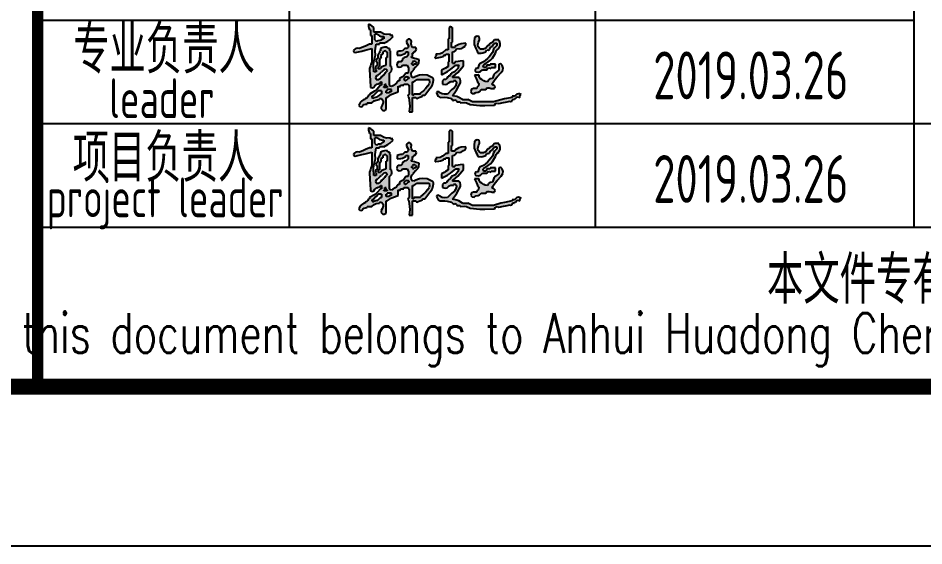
# Model space of a CAD drawing. Extents: x 5191187 to 5306989, y -468291 to -238224.
# Drawn here: x 5258823 to 5264507, y -468291 to -464979 of the extents above; entities that cross this region are included whole.
import ezdxf
from ezdxf.enums import TextEntityAlignment as Align

# ---------------------------------------------------------------- set-up
doc = ezdxf.new("R2010")
doc.units = 0
doc.header["$LTSCALE"] = 1000
doc.header["$MEASUREMENT"] = 0
doc.layers.get('0').update_dxf_attribs({"linetype": 'CONTINUOUS'})
doc.layers.add('PUB_TITLE', color=4, linetype='CONTINUOUS')
doc.styles.add('AHD', font='sceie.shx', dxfattribs={"width": 0.7, "bigfont": 'sceic.shx'})
doc.styles.add('ECEC_TQ', font='txt_l.shx', dxfattribs={"bigfont": 'hztxt_l.shx'})
doc.styles.add('sceie', font='sceie.shx', dxfattribs={"bigfont": 'sceic.shx'})

# ---------------------------------------------------------------- blocks, each defined once
blk = doc.blocks.new('韩超')
h = blk.add_hatch(color=256)
h.dxf.hatch_style = 1
h.paths.add_polyline_path([(0.787849, 0.514197), (0.777955, 0.527898), (0.77346, 0.562754), (0.78123, 0.586063), (0.805739, 0.61125), (0.805739, 0.625142), (0.819631, 0.625142), (0.818004, 0.635027), (0.823773, 0.643681), (0.833523, 0.64598), (0.860867, 0.674873), (0.870953, 0.696725), (0.875199, 0.736279), (0.836353, 0.74757), (0.816903, 0.753127), (0.777955, 0.764063), (0.777955, 0.777955), (0.791847, 0.777955), (0.791847, 0.819631), (0.801775, 0.820971), (0.80763, 0.824875), (0.812685, 0.833523), (0.832189, 0.847055), (0.839321, 0.866071), (0.833523, 0.889091), (0.791847, 0.889091), (0.776856, 0.916298), (0.7735, 0.934755), (0.777955, 0.965498), (0.770329, 0.984025), (0.756314, 0.993368), (0.736279, 0.993282), (0.716867, 0.977277), (0.713907, 0.950644), (0.729333, 0.930768), (0.740061, 0.911103), (0.737625, 0.891618), (0.722387, 0.875199), (0.694603, 0.875199), (0.683489, 0.864086), (0.677932, 0.858529), (0.666819, 0.847415), (0.638572, 0.845181), (0.624291, 0.842325), (0.597358, 0.833523), (0.597358, 0.791847), (0.643081, 0.794876), (0.666726, 0.800787), (0.708495, 0.819631), (0.708495, 0.833523), (0.736279, 0.833523), (0.736279, 0.791847), (0.718733, 0.774249), (0.705317, 0.767541), (0.680711, 0.764063), (0.680711, 0.750171), (0.666819, 0.750171), (0.658732, 0.72359), (0.639033, 0.708815), (0.61125, 0.708495), (0.596777, 0.690733), (0.592946, 0.675409), (0.597358, 0.652926), (0.623512, 0.642026), (0.64687, 0.646697), (0.666819, 0.666819), (0.722387, 0.666819), (0.738834, 0.631134), (0.742077, 0.608437), (0.736279, 0.569574), (0.708495, 0.569574), (0.682162, 0.535076), (0.663824, 0.519794), (0.625142, 0.500114), (0.625142, 0.47233), (0.61125, 0.47233), (0.589715, 0.441777), (0.574435, 0.428025), (0.54179, 0.409816), (0.527664, 0.400538), (0.510468, 0.403404), (0.500114, 0.416762), (0.500114, 0.569574), (0.524623, 0.594762), (0.532393, 0.618071), (0.527898, 0.652926), (0.514006, 0.652926), (0.514006, 0.847415), (0.500114, 0.847415), (0.500114, 0.875199), (0.486416, 0.877514), (0.478388, 0.883536), (0.47233, 0.896037), (0.438162, 0.892345), (0.420863, 0.888021), (0.388977, 0.875199), (0.388977, 0.847415), (0.375085, 0.847415), (0.379444, 0.836821), (0.376971, 0.826928), (0.368139, 0.819631), (0.356965, 0.793593), (0.353947, 0.778504), (0.354247, 0.750171), (0.337644, 0.741703), (0.330222, 0.726858), (0.333409, 0.708495), (0.347301, 0.708495), (0.347301, 0.666819), (0.332737, 0.655189), (0.327028, 0.643772), (0.326463, 0.625142), (0.32344, 0.619715), (0.327253, 0.612088), (0.333409, 0.61125), (0.333409, 0.583466), (0.305625, 0.583466), (0.302565, 0.667178), (0.306887, 0.710398), (0.326463, 0.791847), (0.3234, 0.8474), (0.32482, 0.875797), (0.333409, 0.930768), (0.375085, 0.930768), (0.375085, 0.94466), (0.430654, 0.94466), (0.482374, 0.970498), (0.50707, 0.987931), (0.548736, 1.028012), (0.542559, 1.028676), (0.538615, 1.036564), (0.54179, 1.041904), (0.514006, 1.041904), (0.514006, 1.055796), (0.462884, 1.052445), (0.433869, 1.058893), (0.388977, 1.08358), (0.305625, 1.08358), (0.305625, 1.139148), (0.281985, 1.161307), (0.266841, 1.170393), (0.236165, 1.180825), (0.238399, 1.152578), (0.241255, 1.138297), (0.250057, 1.111364), (0.263949, 1.111364), (0.263949, 1.041904), (0.277841, 1.041904), (0.277841, 0.930768), (0.250057, 0.930768), (0.200194, 0.90821), (0.175186, 0.897095), (0.125028, 0.875199), (0.097454, 0.881715), (0.078516, 0.877928), (0.055568, 0.861307), (0.050109, 0.847376), (0.0559, 0.8329), (0.06946, 0.826577), (0.152955, 0.845407), (0.194635, 0.855133), (0.277841, 0.875199), (0.277841, 0.708495), (0.266727, 0.675154), (0.261171, 0.658483), (0.250057, 0.625142), (0.255939, 0.530696), (0.258718, 0.483462), (0.263949, 0.388977), (0.286969, 0.38318), (0.305985, 0.390311), (0.319517, 0.409816), (0.344599, 0.428141), (0.359268, 0.435475), (0.388977, 0.444546), (0.388977, 0.458438), (0.40287, 0.458438), (0.40287, 0.416762), (0.388977, 0.416762), (0.340729, 0.364454), (0.31168, 0.341215), (0.250057, 0.305625), (0.250057, 0.291733), (0.236165, 0.291733), (0.231424, 0.268639), (0.217583, 0.254798), (0.194489, 0.250057), (0.194489, 0.236165), (0.180597, 0.236165), (0.148793, 0.216524), (0.134276, 0.200394), (0.118082, 0.166705), (0.127514, 0.14947), (0.152825, 0.145854), (0.166705, 0.159759), (0.185336, 0.17447), (0.198563, 0.17943), (0.222273, 0.180597), (0.222273, 0.194489), (0.277841, 0.194489), (0.311245, 0.220472), (0.333233, 0.229896), (0.375085, 0.236165), (0.375085, 0.250057), (0.40287, 0.250057), (0.420685, 0.221738), (0.422698, 0.197582), (0.409816, 0.166705), (0.396068, 0.142401), (0.398473, 0.118345), (0.416762, 0.097244), (0.43433, 0.097627), (0.444154, 0.100901), (0.458438, 0.111136), (0.458438, 0.263949), (0.47233, 0.263949), (0.524193, 0.298154), (0.552768, 0.312442), (0.61125, 0.333409), (0.61125, 0.40287), (0.621931, 0.39652), (0.637706, 0.404407), (0.639034, 0.416762), (0.680711, 0.416762), (0.680711, 0.430654), (0.736279, 0.430654), (0.736279, 0.416762), (0.750171, 0.416762), (0.750171, 0.305625), (0.735269, 0.297653), (0.731714, 0.276323), (0.743225, 0.263949), (0.754517, 0.192544), (0.755945, 0.155413), (0.750171, 0.083352), (0.791847, 0.083352), (0.791847, 0.263949), (0.833523, 0.263949), (0.837499, 0.253205), (0.852744, 0.249394), (0.861307, 0.257003), (0.883535, 0.265338), (0.894648, 0.269506), (0.916876, 0.277841), (0.916876, 0.291733), (0.94466, 0.291733), (0.969894, 0.324902), (0.982398, 0.341574), (1.007174, 0.375085), (1.032146, 0.402761), (1.041693, 0.421855), (1.04885, 0.458438), (1.055218, 0.477023), (1.053221, 0.491001), (1.041904, 0.50706), (0.972444, 0.54179), (0.910919, 0.546316), (0.877697, 0.541786), (0.819631, 0.520952), (0.805828, 0.5112)])
h.paths.add_polyline_path([(0.791847, 0.458438), (0.805739, 0.458438), (0.82241, 0.469551), (0.847415, 0.486222), (1.000228, 0.486222), (1.003038, 0.45197), (0.997988, 0.431769), (0.97939, 0.40287), (0.948039, 0.36501), (0.929334, 0.347744), (0.889091, 0.319517), (0.889091, 0.305625), (0.805739, 0.305625), (0.805739, 0.291733), (0.791847, 0.291733)], flags=16)
h.paths.add_polyline_path([(0.750171, 0.500114), (0.736279, 0.500114), (0.725165, 0.489), (0.719608, 0.483443), (0.708495, 0.47233), (0.694603, 0.47233), (0.694603, 0.486222), (0.688447, 0.48706), (0.684633, 0.494686), (0.687657, 0.500114), (0.701182, 0.516386), (0.715167, 0.52238), (0.736279, 0.520952), (0.736943, 0.514775), (0.744831, 0.510831), (0.750171, 0.514006)], flags=16)
h.paths.add_polyline_path([(0.791847, 0.666819), (0.793521, 0.674497), (0.785633, 0.682384), (0.777955, 0.680711), (0.777955, 0.694603), (0.791847, 0.694603), (0.792194, 0.70849), (0.806202, 0.718996), (0.819631, 0.715441), (0.833192, 0.709118), (0.838982, 0.694641), (0.833523, 0.680711), (0.805739, 0.680711), (0.805739, 0.666819)], flags=16)
h.paths.add_polyline_path([(0.527898, 0.361193), (0.527898, 0.333409), (0.517217, 0.339759), (0.501443, 0.331871), (0.500114, 0.319517), (0.458438, 0.319517), (0.458438, 0.347301), (0.466116, 0.345628), (0.474003, 0.353515), (0.47233, 0.361193)], flags=16)
h.paths.add_polyline_path([(0.47233, 0.40287), (0.47233, 0.388977), (0.430654, 0.388977), (0.42898, 0.396656), (0.436867, 0.404543), (0.444546, 0.40287), (0.444546, 0.430654), (0.458438, 0.430654), (0.452088, 0.419973), (0.459976, 0.404198)], flags=16)
h.paths.add_polyline_path([(0.47233, 0.604304), (0.464836, 0.588169), (0.458643, 0.580427), (0.444546, 0.569574), (0.444546, 0.555682), (0.430654, 0.555682), (0.432327, 0.548004), (0.42444, 0.540117), (0.416762, 0.54179), (0.416762, 0.527898), (0.40287, 0.527898), (0.39467, 0.507807), (0.386422, 0.49791), (0.368139, 0.486222), (0.333409, 0.486222), (0.327612, 0.509242), (0.334743, 0.528258), (0.354247, 0.54179), (0.384775, 0.569612), (0.400056, 0.583504), (0.430654, 0.61125), (0.446814, 0.616197), (0.458647, 0.614224)], flags=16)
h.paths.add_polyline_path([(0.458438, 0.666819), (0.426908, 0.659351), (0.410404, 0.649448), (0.388977, 0.625142), (0.361193, 0.625142), (0.354844, 0.635823), (0.362731, 0.651598), (0.375085, 0.652926), (0.375085, 0.722387), (0.390598, 0.753922), (0.396359, 0.771203), (0.40287, 0.805739), (0.416762, 0.805739), (0.416762, 0.833523), (0.430654, 0.833523), (0.434629, 0.844267), (0.449874, 0.848078), (0.458438, 0.840469), (0.459102, 0.834292), (0.466989, 0.830348), (0.47233, 0.833523), (0.47233, 0.764063), (0.458438, 0.764063)], flags=16)
h.paths.add_polyline_path([(0.40287, 0.347301), (0.40287, 0.305625), (0.388977, 0.305625), (0.360889, 0.27915), (0.342496, 0.268422), (0.305625, 0.257003), (0.294367, 0.254885), (0.286778, 0.256782), (0.277841, 0.263949), (0.277841, 0.277841), (0.291733, 0.277841), (0.319459, 0.305683), (0.333352, 0.319575), (0.361193, 0.347301)], flags=16)
h.paths.add_polyline_path([(0.430654, 1.000228), (0.416762, 1.000228), (0.39813, 0.985517), (0.384903, 0.980557), (0.361193, 0.97939), (0.347067, 0.970112), (0.329871, 0.972978), (0.319517, 0.986336), (0.319517, 1.055796), (0.347301, 1.055796), (0.376072, 1.035613), (0.395527, 1.029128), (0.430654, 1.028012)], flags=16)
h = blk.add_hatch(color=256)
h.dxf.hatch_style = 1
h.paths.add_polyline_path([(1.542018, 0.208381), (1.519791, 0.219494), (1.508677, 0.225051), (1.48645, 0.236165), (1.416989, 0.236165), (1.371255, 0.264232), (1.344642, 0.274582), (1.291961, 0.284787), (1.328443, 0.335457), (1.345237, 0.362046), (1.375313, 0.416762), (1.391241, 0.446575), (1.394603, 0.466747), (1.389205, 0.500114), (1.375313, 0.500114), (1.375313, 0.514006), (1.291961, 0.514006), (1.291961, 0.527898), (1.305853, 0.527898), (1.359796, 0.576664), (1.385101, 0.603375), (1.430881, 0.659873), (1.430881, 0.722387), (1.386427, 0.71683), (1.3642, 0.714052), (1.319745, 0.708495), (1.319745, 0.694603), (1.291961, 0.694603), (1.291961, 0.833523), (1.31926, 0.838693), (1.334923, 0.85044), (1.347529, 0.875199), (1.381781, 0.872389), (1.401982, 0.877439), (1.430881, 0.896037), (1.450883, 0.906123), (1.460131, 0.922307), (1.458666, 0.94466), (1.401114, 0.937345), (1.371819, 0.928557), (1.319745, 0.902983), (1.319745, 0.889091), (1.278069, 0.889091), (1.278069, 0.958552), (1.291961, 0.958552), (1.291961, 1.139148), (1.285806, 1.138304), (1.281086, 1.140664), (1.278069, 1.146094), (1.267308, 1.150023), (1.257931, 1.147679), (1.250285, 1.139148), (1.250285, 1.000228), (1.236393, 1.000228), (1.236393, 0.861307), (1.208609, 0.861307), (1.168183, 0.824416), (1.138053, 0.811024), (1.08358, 0.805739), (1.087939, 0.795145), (1.085465, 0.785252), (1.076634, 0.777955), (1.071121, 0.771113), (1.075065, 0.759282), (1.08358, 0.757117), (1.122533, 0.76519), (1.141984, 0.769358), (1.180825, 0.777955), (1.180825, 0.791847), (1.208609, 0.791847), (1.208609, 0.805739), (1.250285, 0.805739), (1.250285, 0.708495), (1.236393, 0.708495), (1.236393, 0.652926), (1.203973, 0.631977), (1.187234, 0.622213), (1.15304, 0.604304), (1.15304, 0.548736), (1.229739, 0.588318), (1.266619, 0.612432), (1.333637, 0.666819), (1.375313, 0.666819), (1.366995, 0.654381), (1.363975, 0.646831), (1.361421, 0.632088), (1.335054, 0.599814), (1.316435, 0.58585), (1.278069, 0.569574), (1.278069, 0.555682), (1.264177, 0.555682), (1.26415, 0.539965), (1.25211, 0.527924), (1.236393, 0.527898), (1.236393, 0.514006), (1.222501, 0.514006), (1.219217, 0.502022), (1.216226, 0.496039), (1.208609, 0.486222), (1.191149, 0.488205), (1.17971, 0.484393), (1.166932, 0.47233), (1.166932, 0.430654), (1.200708, 0.424307), (1.223469, 0.429997), (1.250285, 0.451492), (1.27048, 0.461183), (1.283894, 0.46286), (1.305853, 0.458438), (1.305853, 0.47233), (1.333637, 0.47233), (1.333637, 0.458438), (1.339793, 0.4576), (1.343606, 0.449973), (1.340583, 0.444546), (1.32937, 0.406076), (1.316213, 0.38634), (1.285015, 0.361193), (1.229447, 0.305625), (1.187056, 0.302553), (1.163204, 0.307323), (1.125256, 0.326463), (1.114566, 0.33576), (1.096818, 0.332211), (1.090526, 0.319517), (1.102438, 0.292491), (1.113943, 0.279343), (1.139148, 0.263949), (1.194983, 0.265062), (1.223561, 0.262204), (1.278069, 0.250057), (1.289183, 0.238943), (1.294739, 0.233386), (1.305853, 0.222273), (1.320568, 0.231877), (1.341519, 0.224893), (1.347529, 0.208381), (1.389205, 0.208381), (1.389205, 0.194489), (1.439628, 0.1998), (1.468259, 0.195028), (1.514234, 0.173651), (1.635959, 0.161998), (1.69773, 0.160594), (1.819859, 0.166705), (1.833779, 0.185933), (1.852296, 0.192877), (1.875427, 0.187543), (1.930995, 0.198656), (1.958779, 0.204213), (2.014348, 0.215327), (2.025534, 0.209917), (2.039748, 0.217024), (2.042132, 0.229219), (2.049428, 0.23805), (2.059322, 0.240524), (2.069916, 0.236165), (2.069916, 0.250057), (2.083808, 0.250057), (2.098401, 0.26772), (2.118188, 0.272666), (2.139376, 0.263949), (2.133917, 0.27788), (2.139708, 0.292356), (2.153268, 0.298679), (2.133073, 0.308371), (2.119659, 0.310047), (2.0977, 0.305625), (2.086586, 0.294512), (2.08103, 0.288955), (2.069916, 0.277841), (2.042132, 0.277841), (2.042132, 0.263949), (1.946785, 0.245868), (1.899372, 0.234712), (1.805967, 0.208381)])
h = blk.add_hatch(color=256)
h.dxf.hatch_style = 1
h.paths.add_polyline_path([(1.611478, 0.625142), (1.597547, 0.630601), (1.583071, 0.624811), (1.576748, 0.61125), (1.572819, 0.60049), (1.575163, 0.591112), (1.583694, 0.583466), (1.61855, 0.578971), (1.641859, 0.586741), (1.667046, 0.61125), (1.680938, 0.61125), (1.722615, 0.61125), (1.737208, 0.628913), (1.756995, 0.63386), (1.778183, 0.625142), (1.778183, 0.639034), (1.833751, 0.639034), (1.833751, 0.655705), (1.833751, 0.66404), (1.833751, 0.680711), (1.805967, 0.680711), (1.792075, 0.680711), (1.764291, 0.680711), (1.764291, 0.666819), (1.722615, 0.666819), (1.717058, 0.655705), (1.714279, 0.650148), (1.708723, 0.639034), (1.69483, 0.639034), (1.680938, 0.639034), (1.678868, 0.661339), (1.688455, 0.678116), (1.708723, 0.687657), (1.768692, 0.728785), (1.795922, 0.757527), (1.833751, 0.819631), (1.839429, 0.846829), (1.850907, 0.862133), (1.875427, 0.875199), (1.888443, 0.91196), (1.890032, 0.934206), (1.882373, 0.972444), (1.876196, 0.973108), (1.872252, 0.980995), (1.875427, 0.986336), (1.861535, 0.986336), (1.819859, 0.986336), (1.796859, 0.959188), (1.781933, 0.947248), (1.750399, 0.930768), (1.750399, 0.916876), (1.736507, 0.916876), (1.71031, 0.882162), (1.682751, 0.868382), (1.639262, 0.868253), (1.61591, 0.897042), (1.610049, 0.922442), (1.618424, 0.958552), (1.629264, 0.984285), (1.6309, 1.000642), (1.62537, 1.028012), (1.602888, 1.032424), (1.587563, 1.028593), (1.569802, 1.01412), (1.562035, 0.958817), (1.56513, 0.927869), (1.583694, 0.875199), (1.595758, 0.853473), (1.601336, 0.842318), (1.611478, 0.819631), (1.650742, 0.818134), (1.671448, 0.821092), (1.708723, 0.833523), (1.714279, 0.844637), (1.717058, 0.850194), (1.722615, 0.861307), (1.740978, 0.85812), (1.755823, 0.865542), (1.764291, 0.882145), (1.764955, 0.888322), (1.772842, 0.892266), (1.778183, 0.889091), (1.778183, 0.902983), (1.792075, 0.902983), (1.803189, 0.919654), (1.808745, 0.927989), (1.819859, 0.94466), (1.847643, 0.94466), (1.847643, 0.916876), (1.817381, 0.887163), (1.804962, 0.866982), (1.792075, 0.826577), (1.753545, 0.774398), (1.730689, 0.750113), (1.680938, 0.708495), (1.641359, 0.690689), (1.621854, 0.667284)])
h = blk.add_hatch(color=256)
h.dxf.hatch_style = 1
h.paths.add_polyline_path([(1.831635, 0.573795), (1.812227, 0.549535), (1.792075, 0.500114), (1.762292, 0.496094), (1.744726, 0.484384), (1.729561, 0.458438), (1.700075, 0.463546), (1.684975, 0.469586), (1.6601, 0.486222), (1.637668, 0.49978), (1.627728, 0.515685), (1.62537, 0.54179), (1.603143, 0.54179), (1.592029, 0.54179), (1.569802, 0.54179), (1.586675, 0.509854), (1.593737, 0.492906), (1.604532, 0.458438), (1.621804, 0.436498), (1.61886, 0.407063), (1.597586, 0.388977), (1.597586, 0.375085), (1.55591, 0.375085), (1.536306, 0.36578), (1.526798, 0.35437), (1.52118, 0.333409), (1.537185, 0.313997), (1.563818, 0.311038), (1.583694, 0.326463), (1.614401, 0.331156), (1.630976, 0.339443), (1.653154, 0.361193), (1.667046, 0.361193), (1.708723, 0.361193), (1.720352, 0.375758), (1.731769, 0.381467), (1.750399, 0.382031), (1.77782, 0.376762), (1.791938, 0.37535), (1.819859, 0.375085), (1.821199, 0.385013), (1.825102, 0.390868), (1.833751, 0.395924), (1.815429, 0.411271), (1.805589, 0.418299), (1.785129, 0.430654), (1.829593, 0.491137), (1.853312, 0.520437), (1.903211, 0.57652), (1.923495, 0.606919), (1.927312, 0.631729), (1.917103, 0.666819), (1.904326, 0.678881), (1.892887, 0.682694), (1.875427, 0.680711), (1.875427, 0.650148), (1.875427, 0.634867), (1.875427, 0.604304)])
for p, q in [((0.266841, 1.170393), (0.236165, 1.180825)), ((0.236165, 1.180825), (0.238399, 1.152578)), ((0.238399, 1.152578), (0.241255, 1.138297)), ((0.241255, 1.138297), (0.250057, 1.111364)), ((0.281985, 1.161307), (0.266841, 1.170393)), ((0.305625, 1.139148), (0.281985, 1.161307)), ((0.305625, 1.08358), (0.305625, 1.139148)), ((1.257931, 1.147679), (1.250285, 1.139148)), ((1.250285, 1.139148), (1.250285, 1.000228)), ((1.267308, 1.150023), (1.257931, 1.147679)), ((1.278069, 1.146094), (1.267308, 1.150023)), ((1.281086, 1.140664), (1.278069, 1.146094)), ((1.285806, 1.138304), (1.281086, 1.140664)), ((1.291961, 1.139148), (1.285806, 1.138304)), ((1.291961, 0.958552), (1.291961, 1.139148)), ((0.263949, 1.111364), (0.250057, 1.111364)), ((0.263949, 1.111364), (0.263949, 1.041904)), ((0.263949, 1.041904), (0.277841, 1.041904)), ((0.277841, 1.041904), (0.277841, 0.930768)), ((0.388977, 1.08358), (0.305625, 1.08358)), ((0.319517, 0.986336), (0.319517, 1.055796)), ((0.347301, 1.055796), (0.319517, 1.055796)), ((0.347301, 1.055796), (0.376072, 1.035613)), ((0.376072, 1.035613), (0.395527, 1.029128)), ((0.433869, 1.058893), (0.388977, 1.08358)), ((0.395527, 1.029128), (0.430654, 1.028012)), ((0.430654, 1.028012), (0.430654, 1.000228)), ((0.462884, 1.052445), (0.433869, 1.058893)), ((0.514006, 1.055796), (0.462884, 1.052445)), ((0.50707, 0.987931), (0.548736, 1.028012)), ((0.514006, 1.041904), (0.514006, 1.055796)), ((0.54179, 1.041904), (0.514006, 1.041904)), ((0.538615, 1.036564), (0.54179, 1.041904)), ((0.542559, 1.028676), (0.538615, 1.036564)), ((0.548736, 1.028012), (0.542559, 1.028676)), ((1.587563, 1.028593), (1.569802, 1.01412)), ((1.602888, 1.032424), (1.587563, 1.028593)), ((1.62537, 1.028012), (1.602888, 1.032424)), ((1.6309, 1.000642), (1.62537, 1.028012)), ((0.250057, 0.930768), (0.200194, 0.90821)), ((0.277841, 0.930768), (0.250057, 0.930768)), ((0.319517, 0.986336), (0.329871, 0.972978)), ((0.32482, 0.875797), (0.333409, 0.930768)), ((0.329871, 0.972978), (0.347067, 0.970112)), ((0.333409, 0.930768), (0.375085, 0.930768)), ((0.347067, 0.970112), (0.361193, 0.97939)), ((0.361193, 0.97939), (0.384903, 0.980557)), ((0.375085, 0.930768), (0.375085, 0.94466)), ((0.430654, 0.94466), (0.375085, 0.94466)), ((0.384903, 0.980557), (0.39813, 0.985517)), ((0.416762, 1.000228), (0.39813, 0.985517)), ((0.430654, 1.000228), (0.416762, 1.000228)), ((0.430654, 0.94466), (0.482374, 0.970498)), ((0.482374, 0.970498), (0.50707, 0.987931)), ((0.716867, 0.977277), (0.713907, 0.950644)), ((0.713907, 0.950644), (0.729333, 0.930768)), ((0.736279, 0.993282), (0.716867, 0.977277)), ((0.729333, 0.930768), (0.740061, 0.911103)), ((0.756314, 0.993368), (0.736279, 0.993282)), ((0.740061, 0.911103), (0.737625, 0.891618)), ((0.770329, 0.984025), (0.756314, 0.993368)), ((0.777955, 0.965498), (0.770329, 0.984025)), ((0.7735, 0.934755), (0.777955, 0.965498)), ((0.776856, 0.916298), (0.7735, 0.934755)), ((0.791847, 0.889091), (0.776856, 0.916298)), ((1.236393, 1.000228), (1.236393, 0.861307)), ((1.250285, 1.000228), (1.236393, 1.000228)), ((1.278069, 0.958552), (1.291961, 0.958552)), ((1.278069, 0.889091), (1.278069, 0.958552)), ((1.371819, 0.928557), (1.319745, 0.902983)), ((1.401114, 0.937345), (1.371819, 0.928557)), ((1.458666, 0.94466), (1.401114, 0.937345)), ((1.450883, 0.906123), (1.460131, 0.922307)), ((1.460131, 0.922307), (1.458666, 0.94466)), ((1.569802, 1.01412), (1.562035, 0.958817)), ((1.562035, 0.958817), (1.56513, 0.927869)), ((1.56513, 0.927869), (1.583694, 0.875199)), ((1.610049, 0.922442), (1.618424, 0.958552)), ((1.61591, 0.897042), (1.610049, 0.922442)), ((1.618424, 0.958552), (1.629264, 0.984285)), ((1.629264, 0.984285), (1.6309, 1.000642)), ((1.736507, 0.916876), (1.71031, 0.882162)), ((1.750399, 0.916876), (1.736507, 0.916876)), ((1.781933, 0.947248), (1.750399, 0.930768)), ((1.750399, 0.930768), (1.750399, 0.916876)), ((1.796859, 0.959188), (1.781933, 0.947248)), ((1.792075, 0.902983), (1.803189, 0.919654)), ((1.819859, 0.986336), (1.796859, 0.959188)), ((1.803189, 0.919654), (1.808745, 0.927989)), ((1.808745, 0.927989), (1.819859, 0.94466)), ((1.847643, 0.916876), (1.817381, 0.887163)), ((1.861535, 0.986336), (1.819859, 0.986336)), ((1.819859, 0.94466), (1.847643, 0.94466)), ((1.847643, 0.94466), (1.847643, 0.916876)), ((1.875427, 0.986336), (1.861535, 0.986336)), ((1.872252, 0.980995), (1.875427, 0.986336)), ((1.876196, 0.973108), (1.872252, 0.980995)), ((1.875427, 0.875199), (1.888443, 0.91196)), ((1.882373, 0.972444), (1.876196, 0.973108)), ((1.890032, 0.934206), (1.882373, 0.972444)), ((1.888443, 0.91196), (1.890032, 0.934206)), ((0.055568, 0.861307), (0.050109, 0.847376)), ((0.050109, 0.847376), (0.0559, 0.8329)), ((0.078516, 0.877928), (0.055568, 0.861307)), ((0.0559, 0.8329), (0.06946, 0.826577)), ((0.06946, 0.826577), (0.152955, 0.845407)), ((0.097454, 0.881715), (0.078516, 0.877928)), ((0.125028, 0.875199), (0.097454, 0.881715)), ((0.175186, 0.897095), (0.125028, 0.875199)), ((0.152955, 0.845407), (0.194635, 0.855133)), ((0.200194, 0.90821), (0.175186, 0.897095)), ((0.194635, 0.855133), (0.277841, 0.875199)), ((0.277841, 0.875199), (0.277841, 0.708495)), ((0.3234, 0.8474), (0.32482, 0.875797)), ((0.326463, 0.791847), (0.3234, 0.8474)), ((0.368139, 0.819631), (0.356965, 0.793593)), ((0.376971, 0.826928), (0.368139, 0.819631)), ((0.388977, 0.847415), (0.375085, 0.847415)), ((0.375085, 0.847415), (0.379444, 0.836821)), ((0.379444, 0.836821), (0.376971, 0.826928)), ((0.420863, 0.888021), (0.388977, 0.875199)), ((0.388977, 0.875199), (0.388977, 0.847415)), ((0.396359, 0.771203), (0.40287, 0.805739)), ((0.40287, 0.805739), (0.416762, 0.805739)), ((0.416762, 0.833523), (0.416762, 0.805739)), ((0.430654, 0.833523), (0.416762, 0.833523)), ((0.438162, 0.892345), (0.420863, 0.888021)), ((0.434629, 0.844267), (0.430654, 0.833523)), ((0.449874, 0.848078), (0.434629, 0.844267)), ((0.47233, 0.896037), (0.438162, 0.892345)), ((0.458438, 0.840469), (0.449874, 0.848078)), ((0.458438, 0.840469), (0.459102, 0.834292)), ((0.466989, 0.830348), (0.459102, 0.834292)), ((0.47233, 0.833523), (0.466989, 0.830348)), ((0.478388, 0.883536), (0.47233, 0.896037)), ((0.47233, 0.833523), (0.47233, 0.764063)), ((0.486416, 0.877514), (0.478388, 0.883536)), ((0.500114, 0.875199), (0.486416, 0.877514)), ((0.500114, 0.875199), (0.500114, 0.847415)), ((0.514006, 0.847415), (0.500114, 0.847415)), ((0.514006, 0.652926), (0.514006, 0.847415)), ((0.624291, 0.842325), (0.597358, 0.833523)), ((0.597358, 0.833523), (0.597358, 0.791847)), ((0.638572, 0.845181), (0.624291, 0.842325)), ((0.666819, 0.847415), (0.638572, 0.845181)), ((0.643081, 0.794876), (0.666726, 0.800787)), ((0.666726, 0.800787), (0.708495, 0.819631)), ((0.677932, 0.858529), (0.666819, 0.847415)), ((0.683489, 0.864086), (0.677932, 0.858529)), ((0.694603, 0.875199), (0.683489, 0.864086)), ((0.722387, 0.875199), (0.694603, 0.875199)), ((0.708495, 0.833523), (0.736279, 0.833523)), ((0.708495, 0.819631), (0.708495, 0.833523)), ((0.737625, 0.891618), (0.722387, 0.875199)), ((0.736279, 0.833523), (0.736279, 0.791847)), ((0.833523, 0.889091), (0.791847, 0.889091)), ((0.791847, 0.819631), (0.801775, 0.820971)), ((0.791847, 0.777955), (0.791847, 0.819631)), ((0.801775, 0.820971), (0.80763, 0.824875)), ((0.80763, 0.824875), (0.812685, 0.833523)), ((0.812685, 0.833523), (0.832189, 0.847055)), ((0.832189, 0.847055), (0.839321, 0.866071)), ((0.839321, 0.866071), (0.833523, 0.889091)), ((1.138053, 0.811024), (1.08358, 0.805739)), ((1.08358, 0.805739), (1.087939, 0.795145)), ((1.168183, 0.824416), (1.138053, 0.811024)), ((1.208609, 0.861307), (1.168183, 0.824416)), ((1.236393, 0.861307), (1.208609, 0.861307)), ((1.208609, 0.791847), (1.208609, 0.805739)), ((1.208609, 0.805739), (1.250285, 0.805739)), ((1.250285, 0.708495), (1.250285, 0.805739)), ((1.319745, 0.889091), (1.278069, 0.889091)), ((1.291961, 0.833523), (1.31926, 0.838693)), ((1.291961, 0.694603), (1.291961, 0.833523)), ((1.31926, 0.838693), (1.334923, 0.85044)), ((1.319745, 0.902983), (1.319745, 0.889091)), ((1.334923, 0.85044), (1.347529, 0.875199)), ((1.347529, 0.875199), (1.381781, 0.872389)), ((1.381781, 0.872389), (1.401982, 0.877439)), ((1.401982, 0.877439), (1.430881, 0.896037)), ((1.430881, 0.896037), (1.450883, 0.906123)), ((1.583694, 0.875199), (1.595758, 0.853473)), ((1.595758, 0.853473), (1.601336, 0.842318)), ((1.601336, 0.842318), (1.611478, 0.819631)), ((1.611478, 0.819631), (1.650742, 0.818134)), ((1.639262, 0.868253), (1.61591, 0.897042)), ((1.682751, 0.868382), (1.639262, 0.868253)), ((1.650742, 0.818134), (1.671448, 0.821092)), ((1.671448, 0.821092), (1.708723, 0.833523)), ((1.71031, 0.882162), (1.682751, 0.868382)), ((1.708723, 0.833523), (1.714279, 0.844637)), ((1.714279, 0.844637), (1.717058, 0.850194)), ((1.717058, 0.850194), (1.722615, 0.861307)), ((1.722615, 0.861307), (1.740978, 0.85812)), ((1.740978, 0.85812), (1.755823, 0.865542)), ((1.792075, 0.826577), (1.753545, 0.774398)), ((1.755823, 0.865542), (1.764291, 0.882145)), ((1.764291, 0.882145), (1.764955, 0.888322)), ((1.764955, 0.888322), (1.772842, 0.892266)), ((1.772842, 0.892266), (1.778183, 0.889091)), ((1.778183, 0.902983), (1.792075, 0.902983)), ((1.778183, 0.889091), (1.778183, 0.902983)), ((1.804962, 0.866982), (1.792075, 0.826577)), ((1.795922, 0.757527), (1.833751, 0.819631)), ((1.817381, 0.887163), (1.804962, 0.866982)), ((1.833751, 0.819631), (1.839429, 0.846829)), ((1.839429, 0.846829), (1.850907, 0.862133)), ((1.850907, 0.862133), (1.875427, 0.875199)), ((0.277841, 0.708495), (0.266727, 0.675154)), ((0.302565, 0.667178), (0.306887, 0.710398)), ((0.306887, 0.710398), (0.326463, 0.791847)), ((0.337644, 0.741703), (0.330222, 0.726858)), ((0.330222, 0.726858), (0.333409, 0.708495)), ((0.347301, 0.708495), (0.333409, 0.708495)), ((0.354247, 0.750171), (0.337644, 0.741703)), ((0.347301, 0.708495), (0.347301, 0.666819)), ((0.356965, 0.793593), (0.353947, 0.778504)), ((0.353947, 0.778504), (0.354247, 0.750171)), ((0.375085, 0.722387), (0.390598, 0.753922)), ((0.375085, 0.722387), (0.375085, 0.652926)), ((0.396359, 0.771203), (0.390598, 0.753922)), ((0.47233, 0.764063), (0.458438, 0.764063)), ((0.458438, 0.666819), (0.458438, 0.764063)), ((0.596777, 0.690733), (0.592946, 0.675409)), ((0.61125, 0.708495), (0.596777, 0.690733)), ((0.597358, 0.791847), (0.643081, 0.794876)), ((0.639033, 0.708815), (0.61125, 0.708495)), ((0.658732, 0.72359), (0.639033, 0.708815)), ((0.666819, 0.750171), (0.658732, 0.72359)), ((0.680711, 0.750171), (0.666819, 0.750171)), ((0.705317, 0.767541), (0.680711, 0.764063)), ((0.680711, 0.764063), (0.680711, 0.750171)), ((0.718733, 0.774249), (0.705317, 0.767541)), ((0.736279, 0.791847), (0.718733, 0.774249)), ((0.777955, 0.777955), (0.791847, 0.777955)), ((0.777955, 0.764063), (0.777955, 0.777955)), ((0.816903, 0.753127), (0.777955, 0.764063)), ((0.777955, 0.694603), (0.777955, 0.680711)), ((0.777955, 0.694603), (0.791847, 0.694603)), ((0.785633, 0.682384), (0.777955, 0.680711)), ((0.785633, 0.682384), (0.793521, 0.674497)), ((0.792194, 0.70849), (0.791847, 0.694603)), ((0.806202, 0.718996), (0.792194, 0.70849)), ((0.819631, 0.715441), (0.806202, 0.718996)), ((0.836353, 0.74757), (0.816903, 0.753127)), ((0.833192, 0.709118), (0.819631, 0.715441)), ((0.833192, 0.709118), (0.838982, 0.694641)), ((0.833523, 0.680711), (0.838982, 0.694641)), ((0.875199, 0.736279), (0.836353, 0.74757)), ((0.860867, 0.674873), (0.870953, 0.696725)), ((0.870953, 0.696725), (0.875199, 0.736279)), ((1.076634, 0.777955), (1.071121, 0.771113)), ((1.071121, 0.771113), (1.075065, 0.759282)), ((1.075065, 0.759282), (1.08358, 0.757117)), ((1.085465, 0.785252), (1.076634, 0.777955)), ((1.08358, 0.757117), (1.122533, 0.76519)), ((1.087939, 0.795145), (1.085465, 0.785252)), ((1.122533, 0.76519), (1.141984, 0.769358)), ((1.141984, 0.769358), (1.180825, 0.777955)), ((1.180825, 0.791847), (1.208609, 0.791847)), ((1.180825, 0.791847), (1.180825, 0.777955)), ((1.236393, 0.708495), (1.236393, 0.652926)), ((1.250285, 0.708495), (1.236393, 0.708495)), ((1.291961, 0.694603), (1.319745, 0.694603)), ((1.3642, 0.714052), (1.319745, 0.708495)), ((1.319745, 0.708495), (1.319745, 0.694603)), ((1.386427, 0.71683), (1.3642, 0.714052)), ((1.430881, 0.722387), (1.386427, 0.71683)), ((1.430881, 0.659873), (1.430881, 0.722387)), ((1.641359, 0.690689), (1.621854, 0.667284)), ((1.680938, 0.708495), (1.641359, 0.690689)), ((1.730689, 0.750113), (1.680938, 0.708495)), ((1.688455, 0.678116), (1.708723, 0.687657)), ((1.708723, 0.687657), (1.768692, 0.728785)), ((1.753545, 0.774398), (1.730689, 0.750113)), ((1.768692, 0.728785), (1.795922, 0.757527)), ((1.892887, 0.682694), (1.875427, 0.680711)), ((1.904326, 0.678881), (1.892887, 0.682694)), ((0.261171, 0.658483), (0.250057, 0.625142)), ((0.250057, 0.625142), (0.255939, 0.530696)), ((0.266727, 0.675154), (0.261171, 0.658483)), ((0.305625, 0.583466), (0.302565, 0.667178)), ((0.333409, 0.583466), (0.305625, 0.583466)), ((0.326463, 0.625142), (0.32344, 0.619715)), ((0.32344, 0.619715), (0.327253, 0.612088)), ((0.327028, 0.643772), (0.326463, 0.625142)), ((0.332737, 0.655189), (0.327028, 0.643772)), ((0.327253, 0.612088), (0.333409, 0.61125)), ((0.347301, 0.666819), (0.332737, 0.655189)), ((0.333409, 0.61125), (0.333409, 0.583466)), ((0.384775, 0.569612), (0.354247, 0.54179)), ((0.362731, 0.651598), (0.354844, 0.635823)), ((0.361193, 0.625142), (0.354844, 0.635823)), ((0.361193, 0.625142), (0.388977, 0.625142)), ((0.375085, 0.652926), (0.362731, 0.651598)), ((0.384775, 0.569612), (0.400056, 0.583504)), ((0.410404, 0.649448), (0.388977, 0.625142)), ((0.430654, 0.61125), (0.400056, 0.583504)), ((0.410404, 0.649448), (0.426908, 0.659351)), ((0.426908, 0.659351), (0.458438, 0.666819)), ((0.446814, 0.616197), (0.430654, 0.61125)), ((0.444546, 0.569574), (0.458643, 0.580427)), ((0.444546, 0.569574), (0.444546, 0.555682)), ((0.458647, 0.614224), (0.446814, 0.616197)), ((0.458643, 0.580427), (0.464836, 0.588169)), ((0.458647, 0.614224), (0.47233, 0.604304)), ((0.47233, 0.604304), (0.464836, 0.588169)), ((0.500114, 0.569574), (0.524623, 0.594762)), ((0.500114, 0.416762), (0.500114, 0.569574)), ((0.527898, 0.652926), (0.514006, 0.652926)), ((0.524623, 0.594762), (0.532393, 0.618071)), ((0.532393, 0.618071), (0.527898, 0.652926)), ((0.592946, 0.675409), (0.597358, 0.652926)), ((0.597358, 0.652926), (0.623512, 0.642026)), ((0.623512, 0.642026), (0.64687, 0.646697)), ((0.64687, 0.646697), (0.666819, 0.666819)), ((0.666819, 0.666819), (0.722387, 0.666819)), ((0.708495, 0.569574), (0.682162, 0.535076)), ((0.736279, 0.569574), (0.708495, 0.569574)), ((0.722387, 0.666819), (0.738834, 0.631134)), ((0.742077, 0.608437), (0.736279, 0.569574)), ((0.738834, 0.631134), (0.742077, 0.608437)), ((0.77346, 0.562754), (0.78123, 0.586063)), ((0.78123, 0.586063), (0.805739, 0.61125)), ((0.793521, 0.674497), (0.791847, 0.666819)), ((0.805739, 0.666819), (0.791847, 0.666819)), ((0.833523, 0.680711), (0.805739, 0.680711)), ((0.805739, 0.666819), (0.805739, 0.680711)), ((0.805739, 0.61125), (0.805739, 0.625142)), ((0.805739, 0.625142), (0.819631, 0.625142)), ((0.818004, 0.635027), (0.823773, 0.643681)), ((0.819631, 0.625142), (0.818004, 0.635027)), ((0.823773, 0.643681), (0.833523, 0.64598)), ((0.833523, 0.64598), (0.860867, 0.674873)), ((1.187234, 0.622213), (1.15304, 0.604304)), ((1.15304, 0.604304), (1.15304, 0.548736)), ((1.15304, 0.548736), (1.229739, 0.588318)), ((1.203973, 0.631977), (1.187234, 0.622213)), ((1.236393, 0.652926), (1.203973, 0.631977)), ((1.229739, 0.588318), (1.266619, 0.612432)), ((1.266619, 0.612432), (1.333637, 0.666819)), ((1.316435, 0.58585), (1.278069, 0.569574)), ((1.278069, 0.555682), (1.278069, 0.569574)), ((1.305853, 0.527898), (1.359796, 0.576664)), ((1.335054, 0.599814), (1.316435, 0.58585)), ((1.333637, 0.666819), (1.375313, 0.666819)), ((1.361421, 0.632088), (1.335054, 0.599814)), ((1.359796, 0.576664), (1.385101, 0.603375)), ((1.363975, 0.646831), (1.361421, 0.632088)), ((1.366995, 0.654381), (1.363975, 0.646831)), ((1.375313, 0.666819), (1.366995, 0.654381)), ((1.385101, 0.603375), (1.430881, 0.659873)), ((1.576748, 0.61125), (1.572819, 0.60049)), ((1.572819, 0.60049), (1.575163, 0.591112)), ((1.575163, 0.591112), (1.583694, 0.583466)), ((1.583071, 0.624811), (1.576748, 0.61125)), ((1.597547, 0.630601), (1.583071, 0.624811)), ((1.583694, 0.583466), (1.61855, 0.578971)), ((1.611478, 0.625142), (1.597547, 0.630601)), ((1.621854, 0.667284), (1.611478, 0.625142)), ((1.61855, 0.578971), (1.641859, 0.586741)), ((1.641859, 0.586741), (1.667046, 0.61125)), ((1.667046, 0.61125), (1.680938, 0.61125)), ((1.678868, 0.661339), (1.688455, 0.678116)), ((1.680938, 0.639034), (1.678868, 0.661339)), ((1.69483, 0.639034), (1.680938, 0.639034)), ((1.680938, 0.61125), (1.722615, 0.61125)), ((1.708723, 0.639034), (1.69483, 0.639034)), ((1.714279, 0.650148), (1.708723, 0.639034)), ((1.717058, 0.655705), (1.714279, 0.650148)), ((1.722615, 0.666819), (1.717058, 0.655705)), ((1.764291, 0.666819), (1.722615, 0.666819)), ((1.722615, 0.61125), (1.737208, 0.628913)), ((1.737208, 0.628913), (1.756995, 0.63386)), ((1.756995, 0.63386), (1.778183, 0.625142)), ((1.792075, 0.680711), (1.764291, 0.680711)), ((1.764291, 0.680711), (1.764291, 0.666819)), ((1.778183, 0.625142), (1.778183, 0.639034)), ((1.778183, 0.639034), (1.833751, 0.639034)), ((1.805967, 0.680711), (1.792075, 0.680711)), ((1.833751, 0.680711), (1.805967, 0.680711)), ((1.831635, 0.573795), (1.812227, 0.549535)), ((1.875427, 0.604304), (1.831635, 0.573795)), ((1.833751, 0.66404), (1.833751, 0.680711)), ((1.833751, 0.655705), (1.833751, 0.66404)), ((1.833751, 0.639034), (1.833751, 0.655705)), ((1.853312, 0.520437), (1.903211, 0.57652)), ((1.875427, 0.680711), (1.875427, 0.650148)), ((1.875427, 0.650148), (1.875427, 0.634867)), ((1.875427, 0.634867), (1.875427, 0.604304)), ((1.903211, 0.57652), (1.923495, 0.606919)), ((1.917103, 0.666819), (1.904326, 0.678881)), ((1.927312, 0.631729), (1.917103, 0.666819)), ((1.923495, 0.606919), (1.927312, 0.631729)), ((0.255939, 0.530696), (0.258718, 0.483462)), ((0.258718, 0.483462), (0.263949, 0.388977)), ((0.334743, 0.528258), (0.327612, 0.509242)), ((0.327612, 0.509242), (0.333409, 0.486222)), ((0.333409, 0.486222), (0.368139, 0.486222)), ((0.334743, 0.528258), (0.354247, 0.54179)), ((0.386422, 0.49791), (0.368139, 0.486222)), ((0.39467, 0.507807), (0.386422, 0.49791)), ((0.388977, 0.458438), (0.40287, 0.458438)), ((0.388977, 0.444546), (0.388977, 0.458438)), ((0.40287, 0.527898), (0.39467, 0.507807)), ((0.40287, 0.527898), (0.416762, 0.527898)), ((0.40287, 0.458438), (0.40287, 0.416762)), ((0.416762, 0.54179), (0.416762, 0.527898)), ((0.416762, 0.54179), (0.42444, 0.540117)), ((0.432327, 0.548004), (0.42444, 0.540117)), ((0.432327, 0.548004), (0.430654, 0.555682)), ((0.444546, 0.555682), (0.430654, 0.555682)), ((0.61125, 0.47233), (0.589715, 0.441777)), ((0.625142, 0.47233), (0.61125, 0.47233)), ((0.663824, 0.519794), (0.625142, 0.500114)), ((0.625142, 0.500114), (0.625142, 0.47233)), ((0.682162, 0.535076), (0.663824, 0.519794)), ((0.687657, 0.500114), (0.684633, 0.494686)), ((0.688447, 0.48706), (0.684633, 0.494686)), ((0.687657, 0.500114), (0.701182, 0.516386)), ((0.694603, 0.486222), (0.688447, 0.48706)), ((0.694603, 0.47233), (0.694603, 0.486222)), ((0.708495, 0.47233), (0.694603, 0.47233)), ((0.715167, 0.52238), (0.701182, 0.516386)), ((0.719608, 0.483443), (0.708495, 0.47233)), ((0.715167, 0.52238), (0.736279, 0.520952)), ((0.725165, 0.489), (0.719608, 0.483443)), ((0.725165, 0.489), (0.736279, 0.500114)), ((0.736279, 0.520952), (0.736943, 0.514775)), ((0.750171, 0.500114), (0.736279, 0.500114)), ((0.744831, 0.510831), (0.736943, 0.514775)), ((0.744831, 0.510831), (0.750171, 0.514006)), ((0.750171, 0.500114), (0.750171, 0.514006)), ((0.777955, 0.527898), (0.77346, 0.562754)), ((0.787849, 0.514197), (0.777955, 0.527898)), ((0.805828, 0.5112), (0.787849, 0.514197)), ((0.791847, 0.458438), (0.805739, 0.458438)), ((0.791847, 0.291733), (0.791847, 0.458438)), ((0.805739, 0.458438), (0.82241, 0.469551)), ((0.819631, 0.520952), (0.805828, 0.5112)), ((0.877697, 0.541786), (0.819631, 0.520952)), ((0.82241, 0.469551), (0.847415, 0.486222)), ((0.847415, 0.486222), (1.000228, 0.486222)), ((0.910919, 0.546316), (0.877697, 0.541786)), ((0.972444, 0.54179), (0.910919, 0.546316)), ((1.041904, 0.50706), (0.972444, 0.54179)), ((1.000228, 0.486222), (1.003038, 0.45197)), ((1.041693, 0.421855), (1.04885, 0.458438)), ((1.053221, 0.491001), (1.041904, 0.50706)), ((1.04885, 0.458438), (1.055218, 0.477023)), ((1.055218, 0.477023), (1.053221, 0.491001)), ((1.17971, 0.484393), (1.166932, 0.47233)), ((1.166932, 0.47233), (1.166932, 0.430654)), ((1.191149, 0.488205), (1.17971, 0.484393)), ((1.208609, 0.486222), (1.191149, 0.488205)), ((1.216226, 0.496039), (1.208609, 0.486222)), ((1.219217, 0.502022), (1.216226, 0.496039)), ((1.222501, 0.514006), (1.219217, 0.502022)), ((1.236393, 0.514006), (1.222501, 0.514006)), ((1.25211, 0.527924), (1.236393, 0.527898)), ((1.236393, 0.514006), (1.236393, 0.527898)), ((1.250285, 0.451492), (1.27048, 0.461183)), ((1.26415, 0.539965), (1.25211, 0.527924)), ((1.264177, 0.555682), (1.26415, 0.539965)), ((1.278069, 0.555682), (1.264177, 0.555682)), ((1.27048, 0.461183), (1.283894, 0.46286)), ((1.283894, 0.46286), (1.305853, 0.458438)), ((1.291961, 0.527898), (1.291961, 0.514006)), ((1.291961, 0.527898), (1.305853, 0.527898)), ((1.375313, 0.514006), (1.291961, 0.514006)), ((1.333637, 0.47233), (1.305853, 0.47233)), ((1.305853, 0.458438), (1.305853, 0.47233)), ((1.333637, 0.47233), (1.333637, 0.458438)), ((1.333637, 0.458438), (1.339793, 0.4576)), ((1.339793, 0.4576), (1.343606, 0.449973)), ((1.375313, 0.500114), (1.375313, 0.514006)), ((1.389205, 0.500114), (1.375313, 0.500114)), ((1.394603, 0.466747), (1.389205, 0.500114)), ((1.391241, 0.446575), (1.394603, 0.466747)), ((1.592029, 0.54179), (1.569802, 0.54179)), ((1.569802, 0.54179), (1.586675, 0.509854)), ((1.586675, 0.509854), (1.593737, 0.492906)), ((1.603143, 0.54179), (1.592029, 0.54179)), ((1.593737, 0.492906), (1.604532, 0.458438)), ((1.62537, 0.54179), (1.603143, 0.54179)), ((1.604532, 0.458438), (1.621804, 0.436498)), ((1.627728, 0.515685), (1.62537, 0.54179)), ((1.637668, 0.49978), (1.627728, 0.515685)), ((1.6601, 0.486222), (1.637668, 0.49978)), ((1.684975, 0.469586), (1.6601, 0.486222)), ((1.700075, 0.463546), (1.684975, 0.469586)), ((1.729561, 0.458438), (1.700075, 0.463546)), ((1.744726, 0.484384), (1.729561, 0.458438)), ((1.762292, 0.496094), (1.744726, 0.484384)), ((1.792075, 0.500114), (1.762292, 0.496094)), ((1.785129, 0.430654), (1.829593, 0.491137)), ((1.812227, 0.549535), (1.792075, 0.500114)), ((1.829593, 0.491137), (1.853312, 0.520437)), ((0.31168, 0.341215), (0.250057, 0.305625)), ((0.263949, 0.388977), (0.286969, 0.38318)), ((0.286969, 0.38318), (0.305985, 0.390311)), ((0.305985, 0.390311), (0.319517, 0.409816)), ((0.340729, 0.364454), (0.31168, 0.341215)), ((0.319517, 0.409816), (0.344599, 0.428141)), ((0.333352, 0.319575), (0.361193, 0.347301)), ((0.388977, 0.416762), (0.340729, 0.364454)), ((0.344599, 0.428141), (0.359268, 0.435475)), ((0.359268, 0.435475), (0.388977, 0.444546)), ((0.40287, 0.347301), (0.361193, 0.347301)), ((0.40287, 0.416762), (0.388977, 0.416762)), ((0.40287, 0.347301), (0.40287, 0.305625)), ((0.42898, 0.396656), (0.436867, 0.404543)), ((0.430654, 0.388977), (0.42898, 0.396656)), ((0.47233, 0.388977), (0.430654, 0.388977)), ((0.436867, 0.404543), (0.444546, 0.40287)), ((0.444546, 0.430654), (0.458438, 0.430654)), ((0.444546, 0.40287), (0.444546, 0.430654)), ((0.452088, 0.419973), (0.458438, 0.430654)), ((0.452088, 0.419973), (0.459976, 0.404198)), ((0.466116, 0.345628), (0.458438, 0.347301)), ((0.458438, 0.319517), (0.458438, 0.347301)), ((0.459976, 0.404198), (0.47233, 0.40287)), ((0.466116, 0.345628), (0.474003, 0.353515)), ((0.47233, 0.40287), (0.47233, 0.388977)), ((0.47233, 0.361193), (0.474003, 0.353515)), ((0.527898, 0.361193), (0.47233, 0.361193)), ((0.510468, 0.403404), (0.500114, 0.416762)), ((0.527664, 0.400538), (0.510468, 0.403404)), ((0.54179, 0.409816), (0.527664, 0.400538)), ((0.527898, 0.333409), (0.527898, 0.361193)), ((0.574435, 0.428025), (0.54179, 0.409816)), ((0.589715, 0.441777), (0.574435, 0.428025)), ((0.61125, 0.333409), (0.61125, 0.40287)), ((0.61125, 0.40287), (0.621931, 0.39652)), ((0.621931, 0.39652), (0.637706, 0.404407)), ((0.637706, 0.404407), (0.639034, 0.416762)), ((0.639034, 0.416762), (0.680711, 0.416762)), ((0.680711, 0.430654), (0.736279, 0.430654)), ((0.680711, 0.416762), (0.680711, 0.430654)), ((0.736279, 0.430654), (0.736279, 0.416762)), ((0.736279, 0.416762), (0.750171, 0.416762)), ((0.750171, 0.416762), (0.750171, 0.305625)), ((0.929334, 0.347744), (0.889091, 0.319517)), ((0.929334, 0.347744), (0.948039, 0.36501)), ((0.97939, 0.40287), (0.948039, 0.36501)), ((0.969894, 0.324902), (0.982398, 0.341574)), ((0.97939, 0.40287), (0.997988, 0.431769)), ((0.982398, 0.341574), (1.007174, 0.375085)), ((1.003038, 0.45197), (0.997988, 0.431769)), ((1.007174, 0.375085), (1.032146, 0.402761)), ((1.032146, 0.402761), (1.041693, 0.421855)), ((1.166932, 0.430654), (1.200708, 0.424307)), ((1.200708, 0.424307), (1.223469, 0.429997)), ((1.223469, 0.429997), (1.250285, 0.451492)), ((1.285015, 0.361193), (1.229447, 0.305625)), ((1.316213, 0.38634), (1.285015, 0.361193)), ((1.32937, 0.406076), (1.316213, 0.38634)), ((1.328443, 0.335457), (1.345237, 0.362046)), ((1.340583, 0.444546), (1.32937, 0.406076)), ((1.343606, 0.449973), (1.340583, 0.444546)), ((1.345237, 0.362046), (1.375313, 0.416762)), ((1.375313, 0.416762), (1.391241, 0.446575)), ((1.526798, 0.35437), (1.52118, 0.333409)), ((1.536306, 0.36578), (1.526798, 0.35437)), ((1.55591, 0.375085), (1.536306, 0.36578)), ((1.597586, 0.375085), (1.55591, 0.375085)), ((1.61886, 0.407063), (1.597586, 0.388977)), ((1.597586, 0.388977), (1.597586, 0.375085)), ((1.621804, 0.436498), (1.61886, 0.407063)), ((1.630976, 0.339443), (1.653154, 0.361193)), ((1.653154, 0.361193), (1.667046, 0.361193)), ((1.667046, 0.361193), (1.708723, 0.361193)), ((1.708723, 0.361193), (1.720352, 0.375758)), ((1.720352, 0.375758), (1.731769, 0.381467)), ((1.731769, 0.381467), (1.750399, 0.382031)), ((1.750399, 0.382031), (1.77782, 0.376762)), ((1.77782, 0.376762), (1.791938, 0.37535)), ((1.805589, 0.418299), (1.785129, 0.430654)), ((1.791938, 0.37535), (1.819859, 0.375085)), ((1.815429, 0.411271), (1.805589, 0.418299)), ((1.833751, 0.395924), (1.815429, 0.411271)), ((1.819859, 0.375085), (1.821199, 0.385013)), ((1.821199, 0.385013), (1.825102, 0.390868)), ((1.825102, 0.390868), (1.833751, 0.395924)), ((0.180597, 0.236165), (0.148793, 0.216524)), ((0.194489, 0.236165), (0.180597, 0.236165)), ((0.217583, 0.254798), (0.194489, 0.250057)), ((0.194489, 0.250057), (0.194489, 0.236165)), ((0.231424, 0.268639), (0.217583, 0.254798)), ((0.236165, 0.291733), (0.231424, 0.268639)), ((0.250057, 0.291733), (0.236165, 0.291733)), ((0.250057, 0.305625), (0.250057, 0.291733)), ((0.291733, 0.277841), (0.277841, 0.277841)), ((0.277841, 0.277841), (0.277841, 0.263949)), ((0.277841, 0.263949), (0.286778, 0.256782)), ((0.286778, 0.256782), (0.294367, 0.254885)), ((0.291733, 0.277841), (0.319459, 0.305683)), ((0.294367, 0.254885), (0.305625, 0.257003)), ((0.342496, 0.268422), (0.305625, 0.257003)), ((0.311245, 0.220472), (0.333233, 0.229896)), ((0.319459, 0.305683), (0.333352, 0.319575)), ((0.333233, 0.229896), (0.375085, 0.236165)), ((0.342496, 0.268422), (0.360889, 0.27915)), ((0.388977, 0.305625), (0.360889, 0.27915)), ((0.375085, 0.250057), (0.40287, 0.250057)), ((0.375085, 0.250057), (0.375085, 0.236165)), ((0.388977, 0.305625), (0.40287, 0.305625)), ((0.40287, 0.250057), (0.420685, 0.221738)), ((0.500114, 0.319517), (0.458438, 0.319517)), ((0.458438, 0.263949), (0.47233, 0.263949)), ((0.458438, 0.111136), (0.458438, 0.263949)), ((0.47233, 0.263949), (0.524193, 0.298154)), ((0.501443, 0.331871), (0.500114, 0.319517)), ((0.501443, 0.331871), (0.517217, 0.339759)), ((0.517217, 0.339759), (0.527898, 0.333409)), ((0.524193, 0.298154), (0.552768, 0.312442)), ((0.552768, 0.312442), (0.61125, 0.333409)), ((0.735269, 0.297653), (0.731714, 0.276323)), ((0.731714, 0.276323), (0.743225, 0.263949)), ((0.750171, 0.305625), (0.735269, 0.297653)), ((0.743225, 0.263949), (0.754517, 0.192544)), ((0.805739, 0.291733), (0.791847, 0.291733)), ((0.791847, 0.083352), (0.791847, 0.263949)), ((0.791847, 0.263949), (0.833523, 0.263949)), ((0.805739, 0.291733), (0.805739, 0.305625)), ((0.889091, 0.305625), (0.805739, 0.305625)), ((0.833523, 0.263949), (0.837499, 0.253205)), ((0.837499, 0.253205), (0.852744, 0.249394)), ((0.852744, 0.249394), (0.861307, 0.257003)), ((0.861307, 0.257003), (0.883535, 0.265338)), ((0.883535, 0.265338), (0.894648, 0.269506)), ((0.889091, 0.305625), (0.889091, 0.319517)), ((0.894648, 0.269506), (0.916876, 0.277841)), ((0.916876, 0.277841), (0.916876, 0.291733)), ((0.916876, 0.291733), (0.94466, 0.291733)), ((0.94466, 0.291733), (0.969894, 0.324902)), ((1.096818, 0.332211), (1.090526, 0.319517)), ((1.090526, 0.319517), (1.102438, 0.292491)), ((1.114566, 0.33576), (1.096818, 0.332211)), ((1.102438, 0.292491), (1.113943, 0.279343)), ((1.113943, 0.279343), (1.139148, 0.263949)), ((1.125256, 0.326463), (1.114566, 0.33576)), ((1.163204, 0.307323), (1.125256, 0.326463)), ((1.139148, 0.263949), (1.194983, 0.265062)), ((1.187056, 0.302553), (1.163204, 0.307323)), ((1.229447, 0.305625), (1.187056, 0.302553)), ((1.194983, 0.265062), (1.223561, 0.262204)), ((1.223561, 0.262204), (1.278069, 0.250057)), ((1.278069, 0.250057), (1.289183, 0.238943)), ((1.289183, 0.238943), (1.294739, 0.233386)), ((1.291961, 0.284787), (1.328443, 0.335457)), ((1.344642, 0.274582), (1.291961, 0.284787)), ((1.294739, 0.233386), (1.305853, 0.222273)), ((1.305853, 0.222273), (1.320568, 0.231877)), ((1.320568, 0.231877), (1.341519, 0.224893)), ((1.371255, 0.264232), (1.344642, 0.274582)), ((1.416989, 0.236165), (1.371255, 0.264232)), ((1.416989, 0.236165), (1.48645, 0.236165)), ((1.508677, 0.225051), (1.48645, 0.236165)), ((1.52118, 0.333409), (1.537185, 0.313997)), ((1.537185, 0.313997), (1.563818, 0.311038)), ((1.563818, 0.311038), (1.583694, 0.326463)), ((1.583694, 0.326463), (1.614401, 0.331156)), ((1.614401, 0.331156), (1.630976, 0.339443)), ((1.899372, 0.234712), (1.805967, 0.208381)), ((1.946785, 0.245868), (1.899372, 0.234712)), ((2.042132, 0.263949), (1.946785, 0.245868)), ((2.039748, 0.217024), (2.042132, 0.229219)), ((2.069916, 0.277841), (2.042132, 0.277841)), ((2.042132, 0.277841), (2.042132, 0.263949)), ((2.042132, 0.229219), (2.049428, 0.23805)), ((2.049428, 0.23805), (2.059322, 0.240524)), ((2.059322, 0.240524), (2.069916, 0.236165)), ((2.08103, 0.288955), (2.069916, 0.277841)), ((2.069916, 0.250057), (2.083808, 0.250057)), ((2.069916, 0.250057), (2.069916, 0.236165)), ((2.086586, 0.294512), (2.08103, 0.288955)), ((2.083808, 0.250057), (2.098401, 0.26772)), ((2.0977, 0.305625), (2.086586, 0.294512)), ((2.119659, 0.310047), (2.0977, 0.305625)), ((2.098401, 0.26772), (2.118188, 0.272666)), ((2.118188, 0.272666), (2.139376, 0.263949)), ((2.133073, 0.308371), (2.119659, 0.310047)), ((2.153268, 0.298679), (2.133073, 0.308371)), ((2.133917, 0.27788), (2.139708, 0.292356)), ((2.139376, 0.263949), (2.133917, 0.27788)), ((2.139708, 0.292356), (2.153268, 0.298679)), ((0.134276, 0.200394), (0.118082, 0.166705)), ((0.118082, 0.166705), (0.127514, 0.14947)), ((0.127514, 0.14947), (0.152825, 0.145854)), ((0.148793, 0.216524), (0.134276, 0.200394)), ((0.152825, 0.145854), (0.166705, 0.159759)), ((0.166705, 0.159759), (0.185336, 0.17447)), ((0.185336, 0.17447), (0.198563, 0.17943)), ((0.198563, 0.17943), (0.222273, 0.180597)), ((0.222273, 0.194489), (0.277841, 0.194489)), ((0.222273, 0.194489), (0.222273, 0.180597)), ((0.277841, 0.194489), (0.311245, 0.220472)), ((0.409816, 0.166705), (0.396068, 0.142401)), ((0.396068, 0.142401), (0.398473, 0.118345)), ((0.398473, 0.118345), (0.416762, 0.097244)), ((0.422698, 0.197582), (0.409816, 0.166705)), ((0.420685, 0.221738), (0.422698, 0.197582)), ((0.755945, 0.155413), (0.750171, 0.083352)), ((0.754517, 0.192544), (0.755945, 0.155413)), ((1.341519, 0.224893), (1.347529, 0.208381)), ((1.347529, 0.208381), (1.389205, 0.208381)), ((1.389205, 0.194489), (1.389205, 0.208381)), ((1.389205, 0.194489), (1.439628, 0.1998)), ((1.439628, 0.1998), (1.468259, 0.195028)), ((1.468259, 0.195028), (1.514234, 0.173651)), ((1.519791, 0.219494), (1.508677, 0.225051)), ((1.514234, 0.173651), (1.635959, 0.161998)), ((1.542018, 0.208381), (1.519791, 0.219494)), ((1.805967, 0.208381), (1.542018, 0.208381)), ((1.635959, 0.161998), (1.69773, 0.160594)), ((1.69773, 0.160594), (1.819859, 0.166705)), ((1.819859, 0.166705), (1.833779, 0.185933)), ((1.833779, 0.185933), (1.852296, 0.192877)), ((1.852296, 0.192877), (1.875427, 0.187543)), ((1.875427, 0.187543), (1.930995, 0.198656)), ((1.930995, 0.198656), (1.958779, 0.204213)), ((1.958779, 0.204213), (2.014348, 0.215327)), ((2.014348, 0.215327), (2.025534, 0.209917)), ((2.025534, 0.209917), (2.039748, 0.217024)), ((0.416762, 0.097244), (0.43433, 0.097627)), ((0.43433, 0.097627), (0.444154, 0.100901)), ((0.444154, 0.100901), (0.458438, 0.111136)), ((0.750171, 0.083352), (0.791847, 0.083352))]:
    blk.add_line(p, q)

msp = doc.modelspace()

# ---------------------------------------------------------------- linework, layer by layer
for p, q in [((5260525.9, -466290.7), (5260525.9, -463040.7)), ((5260525.9, -466290.7), (5260525.9, -463040.7)), ((5260525.9, -466290.7), (5260525.9, -463040.7)), ((5262445.9, -466290.7), (5262445.9, -463040.7)), ((5262445.9, -466290.7), (5262445.9, -463040.7)), ((5264445.9, -466290.7), (5264445.9, -463040.7)), ((5264445.9, -466290.7), (5264445.9, -463040.7)), ((5258945.9, -464990.7), (5264445.9, -464990.7)), ((5258945.9, -465640.7), (5264445.9, -465640.7)), ((5264445.9, -465640.7), (5276945.9, -465640.7)), ((5258945.9, -466290.7), (5276945.9, -466290.7)), ((5258945.9, -467290.7), (5276945.9, -467290.7))]:
    msp.add_line(p, q)
at = {"const_width": 70}
msp.add_lwpolyline([(5258945.9, -461290.7), (5258945.9, -467290.7)], dxfattribs=at)
at = {"layer": 'PUB_TITLE'}
msp.add_lwpolyline([(5218545.9, -468290.7), (5277945.9, -468290.7), (5277945.9, -426290.7), (5218545.9, -426290.7)], close=True, dxfattribs=at)
at = {"layer": 'PUB_TITLE', "const_width": 100}
msp.add_lwpolyline([(5221045.9, -467290.7), (5276945.9, -467290.7), (5276945.9, -427290.7), (5221045.9, -427290.7)], close=True, dxfattribs=at)

# ---------------------------------------------------------------- block references
at = {"xscale": 500, "yscale": 500, "zscale": 500}
for p in [(5260902.9, -465607.9), (5260902.9, -466257.9)]:
    msp.add_blockref('韩超', p, dxfattribs=at)

# ---------------------------------------------------------------- texts
for s, height, style, width, p in [('专业负责人', 300, 'AHD', 0.8, (5259738.9, -465160.7)), ('2019.03.26', 300, 'AHD', 0.8, (5263420.7, -465337.4)), ('leader', 250, 'AHD', 0.8, (5259725.9, -465480.7)), ('项目负责人', 300, 'AHD', 0.8, (5259735.9, -465840.7)), ('2019.03.26', 300, 'AHD', 0.8, (5263420.7, -465987.4)), ('project leader', 250, 'AHD', 0.8, (5259745.9, -466140.7)), ('本文件专有权属安徽华东化工医药工程有限责任公司所有,未经许可不得复制或转让给第三方', 300, 'sceie', 0.8, (5268117, -466639.7)), ('The proprietary right of this document belongs to Anhui Huadong Chemical And Medical Engineering  Co.,Ltd.  and any replication or transfer to the 3rd. side is forbidden without its permission. ', 250, 'ECEC_TQ', 0.72, (5267945.9, -466990.7))]:
    msp.add_text(s, height=height, dxfattribs=dict(style=style, width=width)).set_placement(p, align=Align.MIDDLE)

doc.saveas('drawing.dxf')
